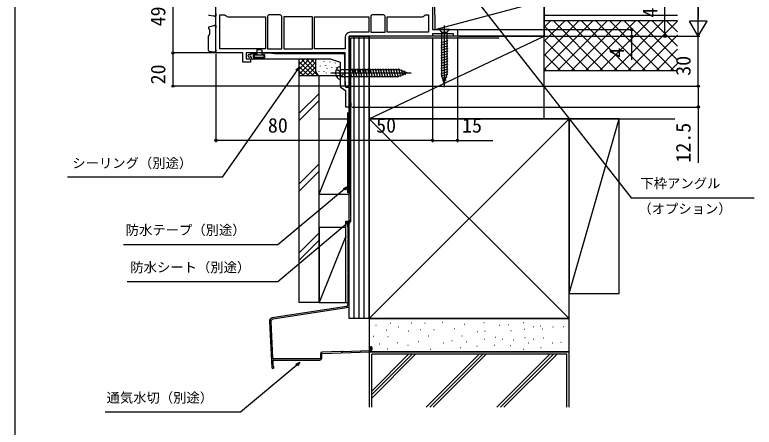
# Model space of a CAD drawing. Units: millimetres, scale not verified. Extents: x -525 to 525, y -783 to 779.
# Drawn here: x -525 to -81.2, y -357.6 to -109.9 of the extents above; entities that cross this region are included whole.
import ezdxf
from ezdxf.enums import TextEntityAlignment as Align

# ---------------------------------------------------------------- set-up
doc = ezdxf.new("R2010")
doc.units = ezdxf.units.MM
doc.header["$LTSCALE"] = 4
for name, color, linetype in [('0-2_YKK_11', 7, 'Continuous'), ('0-5_YKK_13', 4, 'Continuous'), ('0-7_YKK_D', 6, 'Continuous'), ('0-8_YKK_ZWAK', 7, 'Continuous'), ('0-9_YSS_K', 3, 'Continuous'), ('0-A_YSS_KE', 3, 'Continuous')]:
    doc.layers.add(name, color=color, linetype=linetype)
doc.styles.add('ＭＳ ゴシック', font='')
doc.styles.get('ＭＳ ゴシック').set_extended_font_data('MS Gothic')

msp = doc.modelspace()

# ---------------------------------------------------------------- linework, layer by layer
at = {"layer": '0-2_YKK_11'}
for p, q in [((-373.174, -110.511), (-373.35, -110.892)), ((-311.174, -110.511), (-311.35, -110.892)), ((-335.221, -136.6), (-382.05, -136.6))]:
    msp.add_line(p, q, dxfattribs=at)
for points in [[(-279.05, -83.8), (-274.25, -83.8), (-274.25, -118.8), (-259.25, -118.8), (-259.25, -122.8), (-261.75, -122.8), (-261.75, -121.3), (-274.25, -121.3), (-274.25, -122.8), (-324.25, -122.8), (-324.25, -152.8), (-326.75, -152.8), (-326.75, -132.8)], [(-326.75, -132.8), (-386.05, -132.8), (-386.05, -136.3), (-383.55, -136.3), (-383.55, -138.4), (-388.15, -138.4), (-388.15, -132.8), (-404.25, -132.8), (-404.25, -85)], [(-374.55, -130.4), (-401.85, -130.4), (-401.85, -110), (-399.042, -110), (-398.661, -110.176)], [(-373.35, -110.892), (-373.35, -130.4), (-364.75, -130.4), (-364.75, -110.892), (-364.926, -110.511)], [(-365.261, -110.176), (-365.642, -110), (-372.458, -110), (-372.839, -110.176)], [(-311.35, -110.892), (-311.35, -120.4), (-302.75, -120.4), (-302.75, -110.892), (-302.926, -110.511)], [(-303.261, -110.176), (-303.642, -110), (-310.458, -110), (-310.839, -110.176)], [(-278.839, -110.176), (-278.458, -110), (-276.65, -110), (-276.65, -120.4)], [(-396.45, -111.2), (-374.55, -111.2), (-374.55, -130.4)], [(-345.05, -111.2), (-312.55, -111.2), (-312.55, -120.4), (-323.75, -120.4)], [(-326.65, -123.3), (-326.65, -130.4), (-345.05, -130.4), (-345.05, -111.2)], [(-276.65, -120.4), (-301.55, -120.4), (-301.55, -111.2), (-281.05, -111.2)], [(-384.3, -133.8), (-383.05, -133.8), (-383.05, -133.1), (-380.15, -133.1), (-380.15, -134), (-381.85, -134), (-381.85, -135.6), (-374.85, -135.6), (-374.85, -134), (-376.55, -134), (-376.55, -132.8), (-372.55, -132.8), (-369.121, -133.1), (-328.05, -133.1)], [(-383.05, -135.6), (-383.05, -135), (-383.565, -135), (-383.775, -135.086)], [(-329.55, -152.969), (-329.55, -138.6), (-334.879, -136.66)], [(-327.05, -134.1), (-327.05, -147.371), (-326.75, -150.8), (-326.75, -153.008), (-326.333, -153.3), (-324.709, -153.3)], [(-323.71, -154.258), (-323.25, -165.3), (-326.25, -165.3), (-326.25, -155.8), (-329.124, -153.788)]]:
    msp.add_lwpolyline(points, dxfattribs=at)
msp.add_lwpolyline([(-363.55, -111.2), (-363.55, -130.4), (-346.25, -130.4), (-346.25, -111.2)], close=True, dxfattribs=at)
for centre, radius, start, end in [((-396.45, -108.3), 2.9, 220.32022, 270.00001), ((-375.05, -108.3), 2.9, 310.32022, 319.67978), ((-363.05, -108.3), 2.9, 220.32022, 229.67978), ((-313.05, -108.3), 2.9, 310.32022, 319.67978), ((-301.05, -108.3), 2.9, 220.32022, 229.67978), ((-281.05, -108.3), 2.9, 269.99999, 319.67978), ((-323.75, -123.3), 2.9, 90.00001, 179.99999), ((-328.05, -134.1), 1, 0.00001, 89.99999), ((-384.3, -134.55), 0.75, 90.00002, 314.41533), ((-382.05, -135.6), 1, 180.00001, 269.99999), ((-335.221, -137.6), 1, 70.00005, 90.00006), ((-328.55, -152.969), 1, 180.00003, 235.00002), ((-324.709, -154.3), 1, 2.38595, 90.00002)]:
    msp.add_arc(centre, radius, start, end, dxfattribs=at)
at = {"layer": '0-5_YKK_13'}
for p, q in [((-405.569, -110.638), (-408.318, -110.26)), ((-405.279, -110.678), (-405.569, -110.638)), ((-404.25, -110.7), (-405.22, -110.683)), ((-404.25, -109.2), (-404.25, -110.7)), ((-408.75, -117.81), (-408.75, -117.679)), ((-408.385, -117.198), (-405.567, -116.407)), ((-408.164, -118.8), (-408.164, -121.582)), ((-405.567, -116.407), (-405.312, -116.335)), ((-404.25, -130.8), (-404.25, -117.8)), ((-267.25, -116.3), (-267.251, -153.3)), ((-264.15, -118.8), (-265.7, -120.35)), ((-408.75, -131.364), (-408.75, -122.577)), ((-408.387, -122.096), (-408.346, -122.085)), ((-268.8, -120.35), (-268.8, -145.884)), ((-265.7, -120.35), (-265.7, -145.884)), ((-265.15, -125.545), (-269.35, -126.671)), ((-265.15, -127.098), (-269.35, -128.223)), ((-265.15, -128.651), (-269.35, -129.776)), ((-405.569, -132.238), (-408.318, -131.86)), ((-405.279, -132.278), (-405.569, -132.238)), ((-404.25, -132.3), (-405.22, -132.283)), ((-404.25, -130.8), (-404.25, -132.3)), ((-379.75, -131.1), (-379.75, -134.2)), ((-379.45, -130.8), (-377.05, -130.8)), ((-376.75, -131.1), (-376.75, -134.2)), ((-265.15, -130.204), (-269.35, -131.329)), ((-265.15, -131.757), (-269.35, -132.882)), ((-381.25, -134.5), (-381.25, -135.1)), ((-375.55, -134.2), (-380.95, -134.2)), ((-380.95, -135.4), (-375.55, -135.4)), ((-375.25, -135.1), (-375.25, -134.5)), ((-265.15, -133.31), (-269.35, -134.435)), ((-265.15, -134.863), (-269.35, -135.988)), ((-265.15, -136.416), (-269.35, -137.541)), ((-329.55, -148.6), (-329.55, -141)), ((-265.15, -137.969), (-269.35, -139.094)), ((-265.15, -139.521), (-269.35, -140.647)), ((-265.15, -141.074), (-269.35, -142.2)), ((-334.95, -144.8), (-287.05, -144.8)), ((-331.942, -142.65), (-329.823, -143.706)), ((-331.942, -146.95), (-329.823, -145.894)), ((-329.55, -144.8), (-329.823, -143.706)), ((-329.55, -144.8), (-329.823, -145.894)), ((-329.55, -142.7), (-294.62, -142.7)), ((-324.251, -142.2), (-322.858, -147.4)), ((-322.698, -142.2), (-321.305, -147.4)), ((-321.145, -142.2), (-319.752, -147.4)), ((-319.593, -142.2), (-318.199, -147.4)), ((-318.04, -142.2), (-316.646, -147.4)), ((-316.487, -142.2), (-315.093, -147.4)), ((-314.934, -142.2), (-313.54, -147.4)), ((-313.381, -142.2), (-311.988, -147.4)), ((-311.828, -142.2), (-310.435, -147.4)), ((-310.275, -142.2), (-308.882, -147.4)), ((-308.722, -142.2), (-307.329, -147.4)), ((-307.169, -142.2), (-305.776, -147.4)), ((-305.616, -142.2), (-304.223, -147.4)), ((-304.063, -142.2), (-302.67, -147.4)), ((-302.51, -142.2), (-301.117, -147.4)), ((-300.958, -142.2), (-299.564, -147.4)), ((-299.405, -142.2), (-298.011, -147.4)), ((-297.852, -142.2), (-296.458, -147.4)), ((-296.299, -142.2), (-294.905, -147.4)), ((-294.746, -142.2), (-293.456, -147.013)), ((-289.55, -144.8), (-294.62, -142.7)), ((-289.55, -144.8), (-294.62, -146.9)), ((-293.044, -142.758), (-292.058, -146.434)), ((-291.297, -143.481), (-290.661, -145.855)), ((-265.15, -142.627), (-269.35, -143.753)), ((-265.15, -144.18), (-269.35, -145.306)), ((-265.15, -145.733), (-269.092, -146.789)), ((-267.25, -150.8), (-268.8, -145.884)), ((-267.25, -150.8), (-268.8, -145.884)), ((-267.25, -150.8), (-265.7, -145.884)), ((-329.55, -146.9), (-294.62, -146.9)), ((-265.604, -147.408), (-268.64, -148.221)), ((-266.139, -149.104), (-268.189, -149.653))]:
    msp.add_line(p, q, dxfattribs=at)
for points in [[(-405.185, -116.316), (-404.25, -116.3), (-404.25, -117.8)], [(-264.15, -118.8), (-270.35, -118.8), (-268.8, -120.35), (-265.7, -120.35)]]:
    msp.add_lwpolyline(points, dxfattribs=at)
for centre, radius, start, end in [((-408.25, -109.764), 0.5, 180, 262.15041), ((-405.211, -110.183), 0.5, 262.15041, 269), ((-408.25, -117.679), 0.5, 105.68026, 180), ((-408.25, -117.81), 0.5, 180, 258.04071), ((-408.745, -118.733), 0.584, 353.42561, 47.95634), ((-405.177, -116.816), 0.5, 91, 105.68026), ((-408.25, -122.577), 0.5, 105.94474, 180), ((-408.813, -121.626), 0.65, 314.79991, 3.92106), ((-408.25, -131.364), 0.5, 180, 262.15041), ((-405.211, -131.783), 0.5, 262.15041, 269), ((-379.45, -131.1), 0.3, 90, 180), ((-377.05, -131.1), 0.3, 0, 90), ((-380.95, -134.5), 0.3, 90, 180), ((-380.95, -135.1), 0.3, 180, 270), ((-375.55, -134.5), 0.3, 0, 90), ((-375.55, -135.1), 0.3, 270, 0), ((-327.65, -144.8), 4.8, 144.29996, 215.70004), ((-329.599, -143.399), 2.4, 88.83014, 144.29996), ((-329.599, -146.2), 2.4, 215.70004, 271.16986)]:
    msp.add_arc(centre, radius, start, end, dxfattribs=at)
at = {"layer": '0-7_YKK_D'}
for p, q in [((-114.75, 366.7), (-114.75, -112.3)), ((-430, -132.8), (-430, -83.802)), ((-134.75, -122.8), (-134.75, -82.8)), ((-114.75, -122.8), (-114.75, -104.613)), ((-114.75, -122.8), (-120, -113.707)), ((-109.5, -113.707), (-120, -113.707)), ((-114.75, -122.8), (-109.5, -113.707)), ((-258.75, -118.8), (-153.75, -118.8)), ((-274.25, -123.8), (-274.25, -186.3)), ((-274.25, -123.8), (-274.25, -186.3)), ((-259.25, -123.3), (-259.25, -186.3)), ((-258.75, -122.8), (-113.75, -122.8)), ((-258.749, -122.8), (-133.75, -122.8)), ((-186.25, -122.8), (-113.75, -122.8)), ((-186.25, -122.8), (-153.75, -122.8)), ((-114.75, -152.8), (-114.75, -122.8)), ((-404.75, -132.8), (-431, -132.8)), ((-404.75, -132.8), (-431, -132.8)), ((-430, -152.8), (-430, -132.8)), ((-404.25, -133.3), (-404.25, -186.3)), ((-327.25, -152.8), (-431, -152.8)), ((-324.25, -153.3), (-324.25, -186.3)), ((-324.25, -153.3), (-324.25, -186.3)), ((-323.75, -152.8), (-113.75, -152.8)), ((-323.75, -152.8), (-113.75, -152.8)), ((-322.534, -165.3), (-113.75, -165.3)), ((-324.25, -185.3), (-404.25, -185.3)), ((-274.25, -185.3), (-324.25, -185.3))]:
    msp.add_line(p, q, dxfattribs=at)
for points in [[(-259.584, -86.06), (-258.014, -88.07), (-155.126, -219.761), (-81.189, -219.761)], [(-154.75, -118.8), (-154.75, -122.8), (-154.75, -136.918)], [(-354.25, -141.333), (-355.713, -143.422), (-400.564, -207.477), (-493.328, -207.477)], [(-356.272, -143.03), (-354.25, -141.333), (-355.153, -143.814)], [(-114.75, -152.8), (-114.75, -165.3), (-114.75, -198.85)], [(-274.25, -185.3), (-259.25, -185.3), (-237.973, -185.3)], [(-325.25, -213.064), (-327.203, -214.703), (-367.036, -248.126), (-459.8, -248.126)], [(-327.643, -214.18), (-325.25, -213.064), (-326.764, -215.227)], [(-323.25, -233.465), (-325.203, -235.104), (-367.036, -270.206), (-457.454, -270.206)], [(-325.643, -234.581), (-323.25, -233.465), (-324.764, -235.628)], [(-353.838, -318.596), (-355.792, -320.235), (-389.448, -348.477), (-470.717, -348.477)], [(-356.231, -319.712), (-353.838, -318.596), (-355.352, -320.759)]]:
    msp.add_lwpolyline(points, dxfattribs=at)
for centre in [(-154.75, -118.8), (-154.75, -122.8), (-134.75, -122.8), (-430, -132.8), (-430, -132.8), (-430, -152.8), (-114.75, -152.8), (-114.75, -152.8), (-114.75, -165.3), (-404.25, -185.3), (-324.25, -185.3), (-324.25, -185.3), (-274.25, -185.3), (-274.25, -185.3), (-259.25, -185.3)]:
    msp.add_circle(centre, 0.637, dxfattribs=at)
at = {"layer": '0-8_YKK_ZWAK'}
msp.add_line((-525, 747.2), (-525, -782.8), dxfattribs=at)
at = {"layer": '0-9_YSS_K'}
for p, q in [((-272.664, -118.8), (-272.85, -101.3)), ((-127.211, -110.3), (-207.25, -110.3)), ((-207.25, -113.3), (-127.211, -113.3)), ((-207.25, -172.3), (-207.25, -113.3)), ((-207.25, -117.326), (-203.224, -113.3)), ((-207.25, -125.811), (-194.739, -113.3)), ((-207.25, -134.297), (-186.253, -113.3)), ((-207.25, -142.782), (-177.768, -113.3)), ((-171.952, -143.3), (-201.952, -113.3)), ((-199.283, -143.3), (-169.283, -113.3)), ((-163.467, -143.3), (-193.467, -113.3)), ((-190.797, -143.3), (-160.797, -113.3)), ((-154.981, -143.3), (-184.981, -113.3)), ((-182.312, -143.3), (-152.312, -113.3)), ((-146.496, -143.3), (-176.496, -113.3)), ((-173.827, -143.3), (-143.827, -113.3)), ((-138.011, -143.3), (-168.011, -113.3)), ((-165.342, -143.3), (-135.342, -113.3)), ((-129.525, -143.3), (-159.525, -113.3)), ((-156.856, -143.3), (-127.211, -113.655)), ((-127.211, -137.129), (-151.04, -113.3)), ((-127.211, -128.644), (-142.555, -113.3)), ((-127.211, -120.159), (-134.07, -113.3)), ((-180.437, -143.3), (-207.25, -116.487)), ((-324.25, -122.8), (-312.25, -122.8)), ((-324.25, -292.3), (-324.25, -122.8)), ((-321.25, -292.3), (-321.25, -122.8)), ((-318.25, -292.3), (-318.25, -122.8)), ((-315.25, -292.3), (-315.25, -122.8)), ((-315.25, -292.3), (-315.25, -122.8)), ((-312.25, -172.3), (-207.25, -122.8)), ((-312.25, -292.3), (-312.25, -122.8)), ((-148.371, -143.3), (-127.211, -122.14)), ((-188.922, -143.3), (-207.25, -124.972)), ((-139.886, -143.3), (-127.211, -130.625)), ((-354.25, -146.6), (-354.25, -136.6)), ((-354.25, -145.458), (-345.392, -136.6)), ((-354.25, -142.629), (-348.221, -136.6)), ((-354.25, -139.801), (-351.049, -136.6)), ((-354.25, -136.973), (-353.877, -136.6)), ((-352.936, -136.6), (-342.936, -146.6)), ((-350.108, -136.6), (-344.25, -142.458)), ((-347.279, -136.6), (-344.25, -139.629)), ((-344.451, -136.6), (-344.25, -136.801)), ((-344.25, -143.6), (-344.25, -136.6)), ((-197.408, -143.3), (-207.25, -133.458)), ((-354.25, -138.115), (-345.765, -146.6)), ((-354.25, -140.943), (-348.593, -146.6)), ((-352.564, -146.6), (-344.25, -138.286)), ((-349.735, -146.6), (-344.25, -141.115)), ((-341.755, -140.457), (-341.755, -140.657)), ((-339.495, -137.816), (-339.495, -138.016)), ((-338.408, -140.123), (-338.408, -140.323)), ((-335.901, -138.12), (-335.901, -138.32)), ((-334.956, -141.523), (-334.956, -141.723)), ((-332.684, -138.788), (-332.684, -138.988)), ((-332.017, -141.458), (-332.017, -141.658)), ((-330.835, -137.704), (-330.835, -137.904)), ((-329.748, -140.011), (-329.748, -140.211)), ((-205.893, -143.3), (-207.25, -141.943)), ((-131.401, -143.3), (-127.211, -139.11)), ((-354.25, -143.772), (-351.422, -146.6)), ((-346.907, -146.6), (-344.232, -143.925)), ((-344.078, -146.6), (-343.284, -145.805)), ((-342.422, -143.795), (-342.422, -143.995)), ((-339.409, -143.795), (-339.409, -143.995)), ((-338.083, -144.796), (-338.083, -144.996)), ((-337.749, -142.126), (-337.749, -142.326)), ((-335.568, -144.796), (-335.568, -144.996)), ((-332.186, -144.796), (-332.186, -144.996)), ((-331.004, -142.99), (-331.004, -143.19)), ((-329.917, -145.297), (-329.917, -145.497)), ((-207.25, -143.3), (-127.211, -143.3)), ((-341.25, -146.6), (-354.25, -146.6)), ((-329.899, -146.6), (-341.25, -146.6)), ((-342.25, -157.069), (-354.25, -169.069)), ((-354.25, -173.312), (-342.25, -161.312)), ((-342.25, -217.662), (-342.25, -172.662)), ((-324.25, -172.662), (-342.25, -172.662)), ((-342.25, -217.662), (-324.25, -172.662)), ((-324.25, -172.662), (-324.25, -217.662)), ((-312.25, -292.3), (-192.25, -172.3)), ((-312.25, -172.3), (-192.25, -292.3)), ((-207.25, -172.3), (-128.75, -172.3)), ((-192.25, -277.3), (-162.25, -172.3)), ((-342.25, -199.495), (-354.25, -211.495)), ((-342.25, -203.738), (-354.25, -215.738)), ((-342.25, -217.662), (-324.25, -217.662)), ((-342.25, -240.922), (-354.25, -252.922)), ((-326.35, -242.865), (-342.25, -282.615)), ((-342.25, -245.164), (-354.25, -257.164)), ((-342.25, -282.615), (-325.05, -282.615)), ((-312.25, -292.3), (-324.25, -292.3)), ((-308.218, -296.345), (-308.018, -296.345)), ((-299.501, -295.059), (-299.301, -295.059)), ((-294.785, -297.346), (-294.585, -297.346)), ((-287.068, -294.916), (-286.868, -294.916)), ((-278.922, -295.059), (-278.722, -295.059)), ((-268.347, -294.488), (-268.147, -294.488)), ((-255.057, -295.774), (-254.857, -295.774)), ((-243.481, -294.631), (-243.281, -294.631)), ((-234.049, -296.345), (-233.849, -296.345)), ((-228.619, -295.917), (-228.419, -295.917)), ((-219.759, -294.774), (-219.559, -294.774)), ((-213.757, -297.06), (-213.557, -297.06)), ((-209.613, -296.774), (-209.413, -296.774)), ((-202.038, -297.203), (-201.838, -297.203)), ((-195.853, -297.098), (-195.653, -297.098)), ((-302.036, -299.117), (-301.836, -299.117)), ((-288.763, -299.694), (-288.563, -299.694)), ((-281.494, -298.918), (-281.294, -298.918)), ((-273.471, -298.829), (-273.271, -298.829)), ((-261.063, -298.252), (-260.863, -298.252)), ((-247.483, -300.061), (-247.283, -300.061)), ((-242.885, -299.983), (-242.685, -299.983)), ((-227.304, -299.406), (-227.104, -299.406)), ((-219.33, -298.632), (-219.13, -298.632)), ((-208.549, -298.54), (-208.349, -298.54)), ((-309.79, -302.919), (-309.59, -302.919)), ((-301.073, -303.062), (-300.873, -303.062)), ((-282.704, -306.042), (-282.504, -306.042)), ((-276.921, -302.776), (-276.721, -302.776)), ((-262.774, -305.491), (-262.574, -305.491)), ((-256.629, -302.776), (-256.429, -302.776)), ((-243.196, -304.634), (-242.996, -304.634)), ((-236.622, -303.491), (-236.422, -303.491)), ((-232.192, -304.634), (-231.992, -304.634)), ((-225.618, -305.063), (-225.418, -305.063)), ((-218.901, -303.777), (-218.701, -303.777)), ((-213.757, -304.777), (-213.557, -304.777)), ((-207.898, -303.92), (-207.698, -303.92)), ((-306.076, -307.485), (-305.876, -307.485)), ((-301.358, -310.493), (-301.158, -310.493)), ((-295.4, -306.619), (-295.2, -306.619)), ((-289.068, -308.35), (-288.868, -308.35)), ((-267.7, -306.908), (-267.5, -306.908)), ((-257.629, -309.636), (-257.429, -309.636)), ((-254.138, -306.331), (-253.938, -306.331)), ((-247.626, -308.921), (-247.426, -308.921)), ((-237.114, -308.351), (-236.914, -308.351)), ((-227.619, -308.493), (-227.419, -308.493)), ((-219.902, -310.636), (-219.702, -310.636)), ((-216.628, -306.908), (-216.428, -306.908)), ((-209.184, -309.636), (-208.984, -309.636)), ((-202.49, -306.908), (-202.29, -306.908)), ((-197.18, -306.492), (-196.98, -306.492)), ((-310.75, -345.625), (-310.75, -313.8)), ((-193.75, -313.8), (-310.75, -313.8)), ((-310.75, -340.142), (-284.408, -313.8)), ((-310.75, -338.021), (-286.529, -313.8)), ((-310.75, -335.899), (-288.651, -313.8)), ((-246.224, -313.8), (-278.049, -345.625)), ((-275.928, -345.625), (-244.103, -313.8)), ((-275.635, -310.779), (-275.435, -310.779)), ((-241.981, -313.8), (-273.807, -345.625)), ((-235.623, -345.625), (-203.798, -313.8)), ((-233.502, -345.625), (-201.676, -313.8)), ((-231.38, -345.625), (-199.555, -313.8)), ((-193.75, -345.625), (-193.75, -313.8))]:
    msp.add_line(p, q, dxfattribs=at)
for points in [[(-272.664, -118.8), (-207.25, -101.3), (-207.25, -122.8), (-259.25, -122.8)], [(-326.35, -237.615), (-342.25, -237.615), (-342.25, -282.615), (-325.05, -282.615)]]:
    msp.add_lwpolyline(points, dxfattribs=at)
msp.add_lwpolyline([(-192.25, -277.3), (-162.25, -277.3), (-162.25, -172.3), (-192.25, -172.3)], close=True, dxfattribs=at)
for centre, start, end in [((-341.25, -143.6), 180, 270), ((-330.15, -143.6), 270, 326.44238)]:
    msp.add_arc(centre, 3, start, end, dxfattribs=at)
at = {"layer": '0-A_YSS_KE'}
for p, q in [((-207.25, -113.3), (-207.25, -101.3)), ((-207.25, -113.3), (-127.211, -113.3)), ((-323.25, -123.8), (-234.25, -123.8)), ((-323.25, -233.921), (-323.25, -123.8)), ((-354.25, -282.614), (-354.25, -146.6)), ((-325.25, -168.6), (-325.25, -216.8)), ((-312.25, -209.8), (-312.25, -254.8)), ((-326.35, -233.921), (-323.25, -233.921)), ((-326.35, -282.572), (-326.35, -233.921)), ((-325.35, -235.504), (-325.35, -236.754)), ((-325.05, -237.142), (-325.05, -244.496)), ((-324.25, -285.383), (-324.25, -235.504)), ((-325.05, -245.413), (-325.05, -264.496)), ((-312.25, -254.8), (-312.25, -326.8)), ((-325.05, -265.413), (-325.05, -284.097)), ((-342.25, -282.614), (-354.25, -282.614)), ((-325.898, -285.086), (-370.469, -291.979)), ((-324.505, -285.68), (-370.079, -292.728)), ((-372.16, -294.055), (-370.781, -321.637)), ((-371.348, -294.285), (-370.264, -315.965)), ((-311.55, -309.64), (-311.55, -311.176)), ((-310.75, -309.64), (-310.75, -311.176)), ((-341.55, -313.53), (-341.55, -316.14)), ((-340.75, -316.14), (-340.75, -313.53)), ((-329.233, -312.056), (-340.487, -312.431)), ((-340.46, -313.23), (-311.814, -312.275)), ((-328.327, -312.025), (-311.84, -311.476)), ((-312.25, -312.3), (-312.25, -345.625)), ((-192.25, -312.3), (-312.25, -312.3)), ((-192.25, -345.625), (-192.25, -312.3)), ((-370.174, -317.765), (-370.025, -320.747)), ((-341.85, -316.44), (-369.764, -316.44)), ((-369.674, -317.24), (-341.85, -317.24)), ((-370.1, -322.254), (-370.132, -322.254)), ((-312.25, -326.8), (-312.25, -345.625))]:
    msp.add_line(p, q, dxfattribs=at)
for points in [[(-312.25, -122.8), (-312.25, -172.3), (-207.25, -172.3)], [(-207.25, -172.3), (-207.25, -122.8), (-312.25, -122.8)], [(-342.25, -282.614), (-342.25, -146.6), (-354.25, -146.6)], [(-312.25, -209.8), (-312.25, -254.8), (-312.25, -345.625)]]:
    msp.add_lwpolyline(points, dxfattribs=at)
for points in [[(-192.25, -292.3), (-192.25, -172.3), (-312.25, -172.3), (-312.25, -292.3)], [(-192.25, -312.3), (-192.25, -292.3), (-312.25, -292.3), (-312.25, -312.3)]]:
    msp.add_lwpolyline(points, close=True, dxfattribs=at)
for centre, radius, start, end in [((-324.8, -235.504), 0.55, 359.99998, 180.00167), ((-325.15, -236.754), 0.2, 179.99694, 255.51968), ((-325.25, -237.142), 0.2, 360, 75.52165), ((-324.85, -244.496), 0.2, 180.00003, 246.42147), ((-324.85, -245.413), 0.2, 113.57855, 179.99998), ((-325.05, -244.954), 0.3, 293.57987, 66.42007), ((-324.85, -264.496), 0.2, 180.00003, 246.42147), ((-324.85, -265.413), 0.2, 113.57855, 179.99998), ((-325.05, -264.954), 0.3, 293.57987, 66.42007), ((-326.05, -284.097), 1, 278.79177, 359.99996), ((-324.55, -285.383), 0.3, 278.79177, 0.00003), ((-370.163, -293.955), 2, 98.79177, 182.86244), ((-369.85, -294.211), 1.5, 98.79177, 182.86244), ((-311.15, -309.64), 0.4, 90.00009, 180), ((-311.15, -309.64), 0.4, 0, 90.00009), ((-340.45, -313.53), 1.1, 91.90925, 180), ((-340.45, -313.53), 0.3, 91.90925, 180), ((-329.237, -312.256), 0.2, 25.49733, 91.91915), ((-328.785, -312.041), 0.3, 205.49733, 338.34097), ((-328.321, -312.225), 0.2, 91.91915, 158.34097), ((-311.85, -311.176), 0.3, 271.90925, 0), ((-311.85, -311.176), 1.1, 271.90925, 0), ((-369.764, -315.94), 0.5, 182.86244, 270.00009), ((-369.674, -317.74), 0.5, 90.00009, 182.86244), ((-341.85, -316.14), 1.1, 270, 360), ((-341.85, -316.14), 0.3, 270, 360), ((-370.132, -321.604), 0.65, 182.86244, 270), ((-370.1, -321.604), 0.65, 270, 0.00003), ((-369.725, -320.732), 0.3, 182.86244, 246.73494), ((-370.1, -321.604), 0.65, 0.00003, 66.73494)]:
    msp.add_arc(centre, radius, start, end, dxfattribs=at)

# ---------------------------------------------------------------- texts
at = {"layer": '0-7_YKK_D', "style": 'ＭＳ ゴシック'}
for s, p in [('40', (-136.75, -111.527)), ('49', (-432, -116.858)), ('4', (-156.75, -135.532)), ('30', (-116.75, -146.52)), ('20', (-432, -151.664)), ('12.5', (-116.75, -198.691))]:
    msp.add_text(s, height=8.798, rotation=90, dxfattribs=at).set_placement(p, align=Align.BOTTOM_LEFT)
for s, height, p in [('80', 8.798, (-373.08, -183.3)), ('50', 8.798, (-308.114, -183.3)), ('15', 8.798, (-256.541, -183.3)), ('シーリング（別途）', 5.865, (-490.499, -203.656)), ('下枠アングル', 5.865, (-149.491, -215.843)), ('（オプション）', 5.865, (-150.718, -231.085)), ('防水テープ（別途）', 5.865, (-458.443, -243.849)), ('防水シート（別途）', 5.865, (-455.654, -266.242)), ('通気水切（別途）', 5.865, (-469.965, -344.544))]:
    msp.add_text(s, height=height, dxfattribs=at).set_placement(p, align=Align.BOTTOM_LEFT)

doc.saveas('drawing.dxf')
